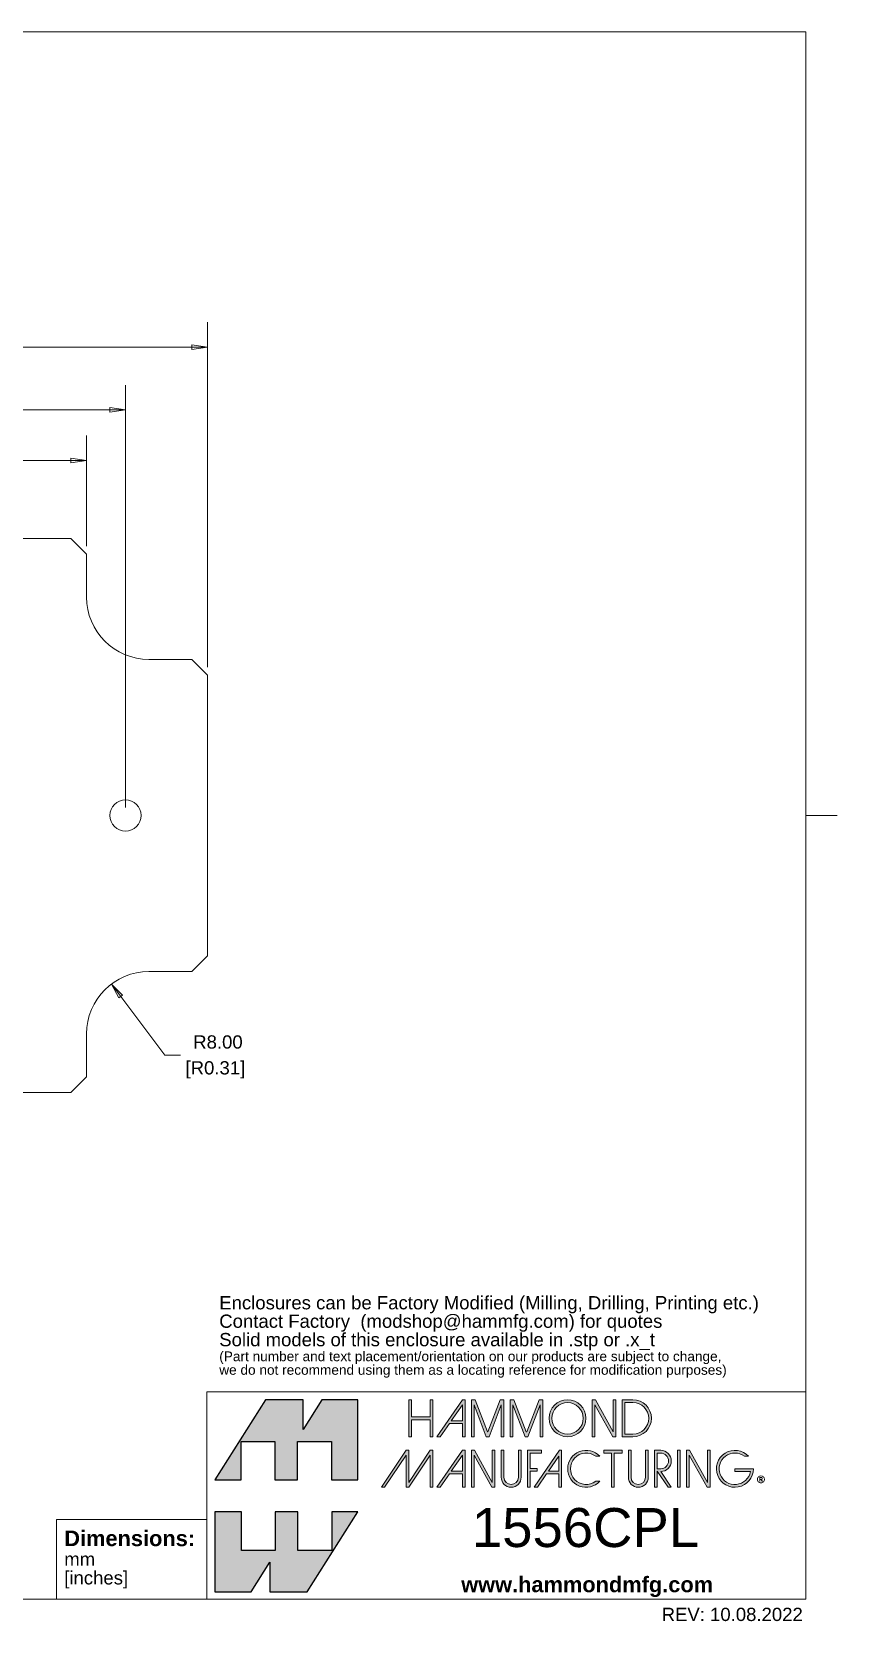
# Model space of a CAD drawing. Header units: millimetres. Extents: x 4 to 276, y 3 to 212.
# Drawn here: x 172.7 to 275.9, y 4.7 to 208.4 of the extents above; entities that cross this region are included whole.
import ezdxf

# ---------------------------------------------------------------- set-up
doc = ezdxf.new("R2010")
doc.units = ezdxf.units.MM
doc.layers.get('0').update_dxf_attribs({"lineweight": 25})
for name, color, linetype, lineweight in [('Dimension (ANSI)', 7, 'Continuous', 9), ('Hatch (ANSI)', 7, 'Continuous', 9), ('Sketch Geometry (ANSI)', 7, 'Continuous', 9), ('Symbol (ANSI)', 7, 'Continuous', 9), ('Visible (ANSI)', 7, 'Continuous', 9)]:
    doc.layers.add(name, color=color, linetype=linetype, lineweight=lineweight)
doc.styles.add('Note Text (ANSI)', font='arial.ttf')
doc.styles.add('Text Style20', font='arial.ttf')
doc.dimstyles.new('Default - mm_inch (ANSI)', dxfattribs={"dimtxt": 1.700000047683716, "dimasz": 2, "dimexe": 3.175, "dimexo": 1, "dimgap": 0.7999999999999999, "dimtad": 0, "dimtih": 1, "dimtoh": 1, "dimrnd": 1e-08, "dimzin": 4, "dimdsep": 46, "dimtxsty": 'Note Text (ANSI)', "dimblk": 'Filled-1', "dimcen": 0.09, "dimdle": 10, "dimclrd": 256, "dimclre": 256, "dimclrt": 256, "dimadec": 1, "dimazin": 0, "dimtfac": 1.176470518112183, "dimtofl": 0, "dimtmove": 0, "dimatfit": 3, "dimfxl": 1, "dimtolj": 1, "dimtzin": 0, "dimlwd": -1, "dimlwe": -1, "dimarcsym": 0})

# ---------------------------------------------------------------- blocks, each defined once
blk = doc.blocks.new('Title Blocks HAMMOND')
at = {"layer": 'Sketch Geometry (ANSI)'}
for p, q in [((269.9968251097644, 36.19577659861307), (193.2119661528762, 36.19577659861306)), ((193.2119661528762, 36.19577659861306), (193.2119661528762, 9.639521662429669)), ((269.9968251097644, 9.639521662429669), (269.9968251097644, 36.19577659861307)), ((173.9421594741929, 9.639521662429669), (173.9421594741929, 19.83687394408273)), ((173.9421594741929, 19.83687394408273), (193.2119661528762, 19.83687394408273)), ((193.2119661528762, 19.83687394408273), (193.2119661528762, 9.639521662429669)), ((193.2119661528762, 9.639521662429669), (173.9421594741929, 9.639521662429669)), ((193.2119661528762, 9.639521662429669), (269.9968251097644, 9.639521662429669))]:
    blk.add_line(p, q, dxfattribs=at)
at = {"layer": 'Symbol (ANSI)', "insert": (174.946827780583, 14.72297527788434), "char_height": 1.700000017881393, "width": 30.723288968675, "attachment_point": 4, "line_spacing_factor": 0.8451967239379883, "style": 'Note Text (ANSI)'}
blk.add_mtext('{\\fArial|b1|i0|c0|p34;\\H1.17647x;Dimensions:\\fArial|b0|i0|c0|p34;\\H0.85x;\\Pmm\\H1.23561x; \\H0.80932x;\\P[inches]\\H1.1281x; }', dxfattribs=at)
at = {"layer": 'Symbol (ANSI)', "insert": (225.8104560727535, 11.21864798532059), "char_height": 2.000000029802322, "width": 32.29268312454224, "attachment_point": 4, "style": 'Note Text (ANSI)'}
blk.add_mtext('\\fArial|b1|i0;{\\H2.0000;www.hammondmfg.com}', dxfattribs=at)
at = {"layer": 'Symbol (ANSI)'}
for tag, p, height, style in [('<TITLE>_001', (227.1791679827597, 16.31650273994641), 5, 'Text Style20'), ('REV:Date_<DD.MM.YYYY>_001', (251.5002338862683, 6.835411554523845), 1.700000017881393, 'Note Text (ANSI)')]:
    blk.add_attdef(tag, p, '', height=height, dxfattribs=dict(at, style=style))
blk = doc.blocks.new('Borders Hammond Border')
at = {"layer": 'Sketch Geometry (ANSI)'}
for p, q in [((271.8999999999999, 208.4), (7.5, 208.4)), ((271.9, 7.499999999999982), (271.8999999999999, 208.4)), ((271.8999999999999, 107.95), (275.8999999999999, 107.95)), ((7.500000000000036, 7.499999999999916), (271.9, 7.499999999999982))]:
    blk.add_line(p, q, dxfattribs=at)
blk = doc.blocks.new('Logo lines')
at = {"layer": 'Hatch (ANSI)', "true_color": 0xc40000}
for points in [[(-31.1524746516913, 2.042877557755891), (-31.1524746516913, 6.991620557744884), (-26.81385065170282, 6.991620557744884), (-26.81385065170282, 2.042877557755891), (-23.89883765171021, 2.042877557755891), (-23.89883765171021, 6.991620557744884), (-19.56021365172798, 6.991620557744884), (-19.56021365172798, 2.042877557755891), (-16.16974568581544, 2.042877557755891), (-16.16974568581544, 12.31387755775589), (-20.79768947142661, 12.31387755775589), (-23.1869664542522, 8.497828141649206), (-23.18696645425224, 12.31387755775589), (-28.01083865158937, 12.31387755775589), (-34.49885531533823, 2.042877557755887)], [(-34.49885531534235, -12.31387765775644), (-34.49885531534235, -2.042877657756432), (-31.1083873494298, -2.042877657756432), (-31.1083873494298, -6.991620657745425), (-26.76976334944758, -6.99162065774543), (-26.76976334944758, -2.042877657756432), (-23.85475034945497, -2.042877657756432), (-23.85475034945497, -6.991620657745425), (-19.51612634946649, -6.991620657745425), (-19.51612634946649, -2.042877657756432), (-16.16974568581956, -2.042877657756423), (-22.65776234956839, -12.31387765775643), (-27.48163454690552, -12.31387765775644), (-27.48163454690555, -8.497828241649747), (-29.87091152973115, -12.31387765775644)]]:
    blk.add_hatch(color=12, dxfattribs=at).paths.add_polyline_path(points)
at = {"layer": 'Hatch (ANSI)'}
for points in [[(-6.55420448935299, 12.31387755775589), (-6.904204489352992, 12.31387755775589), (-6.904204489352992, 10.12215816576406), (-9.301389834567253, 10.12215816576406), (-9.301389834567253, 12.31387755775589), (-9.651389834567254, 12.31387755775589), (-9.651389834567254, 7.580438773772227), (-9.301389834567253, 7.580438773772227), (-9.301389834567253, 9.772158165764061), (-6.904204489352992, 9.772158165764061), (-6.904204489352992, 7.580438773772227), (-6.55420448935299, 7.580438773772227)], [(2.189347557599959, 7.580438773772227), (2.53934755759996, 7.580438773772227), (2.53934755759996, 12.31387755775589), (2.054651389641826, 12.31387755775589), (0.4900103660192912, 8.2096562295918), (0.4094027019355906, 8.2096562295918), (-1.155238321686909, 12.31387755775589), (-1.639934489645043, 12.31387755775589), (-1.639934489645043, 7.580438773772227), (-1.289934489645042, 7.580438773772227), (-1.289934489645042, 11.68466010193632), (0.2747065339774579, 7.580438773772227), (0.6247065339774593, 7.580438773772227), (2.189347557599959, 11.68466010193632)], [(7.16862960484498, 7.580438773772227), (7.16862960484498, 11.68466010193633), (5.603988581222481, 7.580438773772227), (5.25398858122248, 7.580438773772227), (3.68934755759998, 11.68466010193633), (3.68934755759998, 7.580438773772227), (3.339347557599979, 7.580438773772227), (3.339347557599979, 12.31387755775589), (3.824043725558113, 12.31387755775589), (5.388684749180612, 8.2096562295918), (5.469292413264313, 8.2096562295918), (7.033933436886848, 12.31387755775589), (7.518629604844982, 12.31387755775589), (7.518629604844982, 7.580438773772227)], [(16.88135043606326, 12.31387755775589), (16.88135043606326, 7.580438773772227), (16.48032073590439, 7.580438773772227), (14.20206838882862, 11.68466010193633), (14.20206838882862, 7.580438773772227), (13.85206838882862, 7.580438773772227), (13.85206838882862, 12.31387755775589), (14.25309808898749, 12.31387755775589), (16.53135043606326, 8.2096562295918), (16.53135043606326, 12.31387755775589)], [(-6.55420448935299, 1.108940436291688), (-6.55420448935299, 5.842379220303577), (-6.904204489352992, 5.842379220303577), (-9.651389834567254, 1.738157892139478), (-9.651389834567254, 5.842379220303577), (-10.00138983456726, 5.842379220303577), (-13.16974568581543, 1.108940436291688), (-12.74857517978152, 1.108940436291688), (-10.00138983456726, 5.213161764455765), (-10.00138983456726, 1.108940436291688), (-9.651389834567254, 1.108940436291688), (-6.904204489352992, 5.213161764455787), (-6.904204489352992, 1.108940436291688)], [(1.389347557599976, 1.108940436291688), (1.389347557599976, 5.842379220303577), (1.039347557599974, 5.842379220303577), (1.039347557599974, 1.738157892139478), (-1.238904789505142, 5.842379220303577), (-1.639934489645043, 5.842379220303577), (-1.639934489645043, 1.108940436291688), (-1.289934489645042, 1.108940436291688), (-1.289934489645042, 5.213161764455787), (0.9883178574600393, 1.108940436291688)], [(5.541367195520621, 5.842379220303577), (5.541367195520621, 1.108940436291688), (5.891367195520623, 1.108940436291688), (5.891367195520623, 3.158940436291688), (6.815558563573063, 3.158940436291688), (6.815558563573063, 3.50894043629169), (5.891367195520623, 3.50894043629169), (5.891367195520623, 5.492379220303576), (7.370566815521613, 5.492379220303572), (7.370566815521613, 5.842379220303577)], [(16.32627637170401, 1.108940436291688), (16.67627637170401, 1.108940436291688), (16.67627637170401, 5.492379220303576), (17.68135043606325, 5.492379220303576), (17.68135043606325, 5.842379220303577), (15.32120230734478, 5.842379220303577), (15.32120230734478, 5.492379220303576), (16.32627637170401, 5.492379220303576)], [(24.78613438408878, 1.108940436291688), (25.13613438408878, 1.108940436291688), (25.13613438408878, 5.842379220303577), (24.78613438408878, 5.842379220303577)], [(28.61541643133041, 1.738157892145527), (28.61541643133041, 5.842379220303577), (28.96541643133041, 5.842379220303577), (28.96541643133041, 1.108940436291688), (28.56438673119388, 1.108940436291688), (26.28613438408877, 5.213161764455787), (26.28613438408877, 1.108940436291688), (25.93613438408877, 1.108940436291688), (25.93613438408877, 5.842379220303577), (26.33716408422867, 5.842379220303577)]]:
    blk.add_hatch(color=256, dxfattribs=at).paths.add_polyline_path(points)
h = blk.add_hatch(color=256, dxfattribs=at)
h.paths.add_polyline_path([(-2.789934489645063, 9.630438773772227), (-4.210748643528426, 9.630438773772227), (-2.789934489645063, 11.68466010193633)], flags=0)
h.paths.add_polyline_path([(-2.780293967337819, 12.31387755775589), (-2.439934489645061, 12.31387755775589), (-2.439934489645061, 7.580438773772227), (-2.789934489645063, 7.580438773772227), (-2.789934489645063, 9.280438773772225), (-4.452828183372191, 9.280438773772225), (-5.628643091184671, 7.580438773772227), (-6.054204489353019, 7.580438773772227)])
h = blk.add_hatch(color=256, dxfattribs=at)
edge = h.paths.add_edge_path(flags=0)
edge.add_arc((10.6853489968368, 9.947158165764058), 2.016719391992383, 0, 360)
edge = h.paths.add_edge_path()
edge.add_arc((10.6853489968368, 9.947158165764058), 2.366719391992383, 0, 360)
h = blk.add_hatch(color=256, dxfattribs=at)
edge = h.paths.add_edge_path(flags=0)
edge.add_arc((19.06816487128133, 9.947158165764062), 2.016719391991837, 270, 450)
edge.add_line((19.06816487128133, 11.96387755775589), (18.03135043606325, 11.96387755775589))
edge.add_line((18.03135043606325, 11.96387755775589), (18.03135043606325, 7.930438773772228))
edge.add_line((18.03135043606325, 7.930438773772228), (19.06816487128133, 7.930438773772224))
edge = h.paths.add_edge_path()
edge.add_line((17.68135043606325, 7.580438773772227), (19.06816487128133, 7.580438773772227))
edge.add_arc((19.06816487128133, 9.947158165764062), 2.366719391991924, 270, 450)
edge.add_line((19.06816487128133, 12.3138775577559), (17.68135043606325, 12.31387755775589))
edge.add_line((17.68135043606325, 12.31387755775589), (17.68135043606325, 7.580438773772227))
h = blk.add_hatch(color=256, dxfattribs=at)
edge = h.paths.add_edge_path(flags=0)
edge.add_line((19.06835043606325, 11.96387755775589), (18.03135043606325, 11.96387755775589))
edge.add_line((18.03135043606325, 11.96387755775589), (18.03135043606325, 7.930438773772233))
edge.add_line((18.03135043606325, 7.930438773772233), (19.06835043606325, 7.930438773772228))
edge.add_arc((19.06835043606325, 9.947158165764062), 2.01671939199183, 270, 450)
edge = h.paths.add_edge_path()
edge.add_line((17.68135043606325, 7.580438773772227), (19.06835043606325, 7.580438773772227))
edge.add_arc((19.06835043606325, 9.947158165764062), 2.366719391991833, 270, 450)
edge.add_line((19.06835043606325, 12.3138775577559), (17.68135043606325, 12.31387755775589))
edge.add_line((17.68135043606325, 12.31387755775589), (17.68135043606325, 7.580438773772227))
h = blk.add_hatch(color=256, dxfattribs=at)
h.paths.add_polyline_path([(-2.789934489645063, 5.213161764455787), (-4.210748643528461, 3.158940436291688), (-2.789934489645063, 3.158940436291688)], flags=0)
h.paths.add_polyline_path([(-6.054204489352983, 1.108940436291688), (-5.628643091184706, 1.108940436291688), (-4.452828183372191, 2.808940436291687), (-2.789934489645063, 2.808940436291687), (-2.789934489645063, 1.108940436291688), (-2.439934489645061, 1.108940436291688), (-2.439934489645061, 5.842379220303577), (-2.780293967318208, 5.842379220303577)])
h = blk.add_hatch(color=256, dxfattribs=at)
edge = h.paths.add_edge_path()
edge.add_line((4.741367195520603, 2.38495025525201), (4.741367195520603, 5.842379220303577))
edge.add_line((4.741367195520603, 5.842379220303577), (4.391367195520601, 5.842379220303577))
edge.add_line((4.391367195520601, 5.842379220303577), (4.391367195520601, 2.384950255252014))
edge.add_arc((3.465357376560299, 2.38495025525201), 0.9260098189603203, -180, 0, ccw=False)
edge.add_line((2.53934755759996, 2.384950255252014), (2.53934755759996, 5.842379220303577))
edge.add_line((2.53934755759996, 5.842379220303577), (2.189347557599959, 5.842379220303577))
edge.add_line((2.189347557599959, 5.842379220303577), (2.189347557599959, 2.384950255252014))
edge.add_arc((3.465357376560263, 2.38495025525201), 1.276009818960331, 180, 360)
h = blk.add_hatch(color=256, dxfattribs=at)
h.paths.add_polyline_path([(8.234823041332149, 3.158940436291688), (9.56053317968216, 3.158940436291688), (9.56053317968216, 5.075659828297634)], flags=0)
h.paths.add_polyline_path([(9.910533179682162, 1.108940436291688), (9.910533179682162, 5.842379220303577), (9.665277717527907, 5.842379220303577), (6.391367195520594, 1.108940436291688), (6.81692859368777, 1.108940436291688), (7.992743501490409, 2.808940436291687), (9.56053317968216, 2.808940436291687), (9.56053317968216, 1.108940436291688)])
h = blk.add_hatch(color=256, dxfattribs=at)
edge = h.paths.add_edge_path()
edge.add_line((14.82120230734477, 1.875659828297631), (14.30491584233391, 1.875659828297631))
edge.add_arc((13.07725257168808, 3.475659828297633), 2.016719392005941, 52.50135034271568, 307.4986496572845, ccw=False)
edge.add_line((14.30491584233391, 5.075659828297634), (14.82120230734477, 5.075659828297634))
edge.add_arc((13.07725257168808, 3.475659828297633), 2.366719392005941, 42.53506363073942, 317.4649363692596)
h = blk.add_hatch(color=256, dxfattribs=at)
edge = h.paths.add_edge_path()
edge.add_line((18.48135043606323, 5.842379220303577), (18.83135043606323, 5.842379220303577))
edge.add_line((18.83135043606323, 5.842379220303577), (18.83135043606323, 2.384950191625967))
edge.add_arc((19.75736019139752, 2.384950191625963), 0.9260097553342737, 180, 360)
edge.add_line((20.68336994673178, 2.384950191625963), (20.68336994673178, 5.842379220303577))
edge.add_line((20.68336994673178, 5.842379220303577), (21.03336994673178, 5.842379220303577))
edge.add_line((21.03336994673178, 5.842379220303577), (21.03336994673178, 2.384950191625963))
edge.add_arc((19.75736019139752, 2.384950191625963), 1.276009755334259, -180, 0, ccw=False)
edge.add_line((18.48135043606323, 2.384950191625963), (18.48135043606323, 5.842379220303577))
h = blk.add_hatch(color=256, dxfattribs=at)
edge = h.paths.add_edge_path(flags=0)
edge.add_line((22.62777468808583, 5.49237922030358), (22.18336994673177, 5.49237922030358))
edge.add_line((22.18336994673177, 5.49237922030358), (22.18336994673177, 3.475659828297633))
edge.add_line((22.18336994673177, 3.475659828297633), (22.62777468808583, 3.475659828297633))
edge.add_arc((22.62777468808583, 4.484019524300606), 1.008359696002969, 270, 450)
edge = h.paths.add_edge_path()
edge.add_line((23.9861343840888, 1.108940436291688), (22.62777468808583, 3.125659828297631))
edge.add_arc((22.62777468808583, 4.484019524300606), 1.358359696002975, 270, 450)
edge.add_line((22.62777468808583, 5.842379220303577), (21.83336994673176, 5.842379220303577))
edge.add_line((21.83336994673176, 5.842379220303577), (21.83336994673176, 1.108940436291688))
edge.add_line((21.83336994673176, 1.108940436291688), (22.18336994673177, 1.108940436291688))
edge.add_line((22.18336994673177, 1.108940436291688), (22.18336994673177, 3.158940436291688))
edge.add_line((22.18336994673177, 3.158940436291688), (23.5641457690123, 1.108940436291688))
edge.add_line((23.5641457690123, 1.108940436291688), (23.9861343840888, 1.108940436291688))
h = blk.add_hatch(color=256, dxfattribs=at)
edge = h.paths.add_edge_path()
edge.add_line((34.49885521534227, 3.475659828297633), (32.13213582333637, 3.475659828297633))
edge.add_line((32.13213582333637, 3.475659828297633), (32.13213582333637, 3.125659828297631))
edge.add_line((32.13213582333637, 3.125659828297631), (34.11825190909084, 3.125659828297631))
edge.add_arc((32.13213582333637, 3.475659828297633), 2.016719392005941, 52.50135034271568, 350.0057595063942, ccw=False)
edge.add_line((33.35979909398219, 5.075659828297634), (33.87608555899305, 5.075659828297634))
edge.add_arc((32.13213582333637, 3.475659828297633), 2.366719392005941, 42.53506363073944, 360)
at = {"color": 12, "linetype": 'Continuous', "true_color": 0xc40000}
for p, q in [((-28.01083865158937, 12.31387755775589), (-34.49885531533823, 2.042877557755887)), ((-23.18696645425224, 12.31387755775589), (-28.01083865158937, 12.31387755775589)), ((-20.79768947142661, 12.31387755775589), (-23.1869664542522, 8.497828141649206)), ((-23.1869664542522, 8.497828141649206), (-23.18696645425224, 12.31387755775589)), ((-16.16974568581544, 12.31387755775589), (-20.79768947142661, 12.31387755775589)), ((-16.16974568581544, 2.042877557755891), (-16.16974568581544, 12.31387755775589)), ((-31.1524746516913, 2.042877557755891), (-31.1524746516913, 6.991620557744884)), ((-31.1524746516913, 6.991620557744884), (-26.81385065170282, 6.991620557744884)), ((-26.81385065170282, 6.991620557744884), (-26.81385065170282, 2.042877557755891)), ((-23.89883765171021, 2.042877557755891), (-23.89883765171021, 6.991620557744884)), ((-23.89883765171021, 6.991620557744884), (-19.56021365172798, 6.991620557744884)), ((-19.56021365172798, 6.991620557744884), (-19.56021365172798, 2.042877557755891)), ((-34.49885531533823, 2.042877557755887), (-31.1524746516913, 2.042877557755891)), ((-26.81385065170282, 2.042877557755891), (-23.89883765171021, 2.042877557755891)), ((-19.56021365172798, 2.042877557755891), (-16.16974568581544, 2.042877557755891)), ((-34.49885531534235, -2.042877657756432), (-34.49885531534235, -12.31387765775644)), ((-31.1083873494298, -2.042877657756432), (-34.49885531534235, -2.042877657756432)), ((-31.1083873494298, -6.991620657745425), (-31.1083873494298, -2.042877657756432)), ((-26.76976334944758, -2.042877657756432), (-26.76976334944758, -6.99162065774543)), ((-23.85475034945497, -2.042877657756432), (-26.76976334944758, -2.042877657756432)), ((-23.85475034945497, -6.991620657745425), (-23.85475034945497, -2.042877657756432)), ((-22.65776234956839, -12.31387765775643), (-16.16974568581956, -2.042877657756423)), ((-19.51612634946649, -2.042877657756432), (-19.51612634946649, -6.991620657745425)), ((-16.16974568581956, -2.042877657756423), (-19.51612634946649, -2.042877657756432)), ((-26.76976334944758, -6.99162065774543), (-31.1083873494298, -6.991620657745425)), ((-19.51612634946649, -6.991620657745425), (-23.85475034945497, -6.991620657745425)), ((-29.87091152973115, -12.31387765775644), (-27.48163454690555, -8.497828241649747)), ((-27.48163454690555, -8.497828241649747), (-27.48163454690552, -12.31387765775644)), ((-34.49885531534235, -12.31387765775644), (-29.87091152973115, -12.31387765775644)), ((-27.48163454690552, -12.31387765775644), (-22.65776234956839, -12.31387765775643))]:
    blk.add_line(p, q, dxfattribs=at)
at = {"linetype": 'Continuous', "lineweight": 9}
for p, q in [((-9.301389834567253, 12.31387755775589), (-9.651389834567254, 12.31387755775589)), ((-9.651389834567254, 12.31387755775589), (-9.651389834567254, 7.580438773772227)), ((-9.301389834567253, 10.12215816576406), (-9.301389834567253, 12.31387755775589)), ((-6.55420448935299, 12.31387755775589), (-6.904204489352992, 12.31387755775589)), ((-6.904204489352992, 12.31387755775589), (-6.904204489352992, 10.12215816576406)), ((-6.55420448935299, 7.580438773772227), (-6.55420448935299, 12.31387755775589)), ((-6.054204489353019, 7.580438773772227), (-2.780293967337819, 12.31387755775589)), ((-2.780293967337819, 12.31387755775589), (-2.439934489645061, 12.31387755775589)), ((-2.439934489645061, 12.31387755775589), (-2.439934489645061, 7.580438773772227)), ((-1.155238321686909, 12.31387755775589), (-1.639934489645043, 12.31387755775589)), ((-1.639934489645043, 12.31387755775589), (-1.639934489645043, 7.580438773772227)), ((0.4094027019355906, 8.2096562295918), (-1.155238321686909, 12.31387755775589)), ((2.054651389641826, 12.31387755775589), (0.4900103660192912, 8.2096562295918)), ((2.53934755759996, 12.31387755775589), (2.054651389641826, 12.31387755775589)), ((2.53934755759996, 7.580438773772227), (2.53934755759996, 12.31387755775589)), ((3.339347557599979, 12.31387755775589), (3.339347557599979, 7.580438773772227)), ((3.824043725558113, 12.31387755775589), (3.339347557599979, 12.31387755775589)), ((5.388684749180612, 8.2096562295918), (3.824043725558113, 12.31387755775589)), ((7.033933436886848, 12.31387755775589), (5.469292413264313, 8.2096562295918)), ((7.518629604844982, 12.31387755775589), (7.033933436886848, 12.31387755775589)), ((7.518629604844982, 7.580438773772227), (7.518629604844982, 12.31387755775589)), ((13.85206838882862, 12.31387755775589), (13.85206838882862, 7.580438773772227)), ((14.25309808898749, 12.31387755775589), (13.85206838882862, 12.31387755775589)), ((16.53135043606326, 8.2096562295918), (14.25309808898749, 12.31387755775589)), ((16.53135043606326, 12.31387755775589), (16.53135043606326, 8.2096562295918)), ((16.88135043606326, 12.31387755775589), (16.53135043606326, 12.31387755775589)), ((16.88135043606326, 7.580438773772227), (16.88135043606326, 12.31387755775589)), ((17.68135043606325, 7.580438773772227), (17.68135043606325, 12.31387755775589)), ((17.68135043606325, 12.31387755775589), (19.06835043606325, 12.3138775577559)), ((-2.789934489645063, 11.68466010193633), (-4.210748643528426, 9.630438773772227)), ((-2.789934489645063, 9.630438773772227), (-2.789934489645063, 11.68466010193633)), ((-1.289934489645042, 7.580438773772227), (-1.289934489645042, 11.68466010193632)), ((-1.289934489645042, 11.68466010193632), (0.2747065339774579, 7.580438773772227)), ((0.6247065339774593, 7.580438773772227), (2.189347557599959, 11.68466010193632)), ((2.189347557599959, 11.68466010193632), (2.189347557599959, 7.580438773772227)), ((3.68934755759998, 7.580438773772227), (3.68934755759998, 11.68466010193633)), ((3.68934755759998, 11.68466010193633), (5.25398858122248, 7.580438773772227)), ((5.603988581222481, 7.580438773772227), (7.16862960484498, 11.68466010193633)), ((7.16862960484498, 11.68466010193633), (7.16862960484498, 7.580438773772227)), ((14.20206838882862, 7.580438773772227), (14.20206838882862, 11.68466010193633)), ((14.20206838882862, 11.68466010193633), (16.48032073590439, 7.580438773772227)), ((18.03135043606325, 11.96387755775589), (18.03135043606325, 7.930438773772233)), ((19.06835043606325, 11.96387755775589), (18.03135043606325, 11.96387755775589)), ((-6.904204489352992, 10.12215816576406), (-9.301389834567253, 10.12215816576406)), ((-9.301389834567253, 7.580438773772227), (-9.301389834567253, 9.772158165764061)), ((-9.301389834567253, 9.772158165764061), (-6.904204489352992, 9.772158165764061)), ((-6.904204489352992, 9.772158165764061), (-6.904204489352992, 7.580438773772227)), ((-4.452828183372191, 9.280438773772225), (-5.628643091184671, 7.580438773772227)), ((-2.789934489645063, 9.280438773772225), (-4.452828183372191, 9.280438773772225)), ((-4.210748643528426, 9.630438773772227), (-2.789934489645063, 9.630438773772227)), ((-2.789934489645063, 7.580438773772227), (-2.789934489645063, 9.280438773772225)), ((0.4900103660192912, 8.2096562295918), (0.4094027019355906, 8.2096562295918)), ((5.469292413264313, 8.2096562295918), (5.388684749180612, 8.2096562295918)), ((-9.651389834567254, 7.580438773772227), (-9.301389834567253, 7.580438773772227)), ((-6.904204489352992, 7.580438773772227), (-6.55420448935299, 7.580438773772227)), ((-5.628643091184671, 7.580438773772227), (-6.054204489353019, 7.580438773772227)), ((-2.439934489645061, 7.580438773772227), (-2.789934489645063, 7.580438773772227)), ((-1.639934489645043, 7.580438773772227), (-1.289934489645042, 7.580438773772227)), ((0.2747065339774579, 7.580438773772227), (0.6247065339774593, 7.580438773772227)), ((2.189347557599959, 7.580438773772227), (2.53934755759996, 7.580438773772227)), ((3.339347557599979, 7.580438773772227), (3.68934755759998, 7.580438773772227)), ((5.25398858122248, 7.580438773772227), (5.603988581222481, 7.580438773772227)), ((7.16862960484498, 7.580438773772227), (7.518629604844982, 7.580438773772227)), ((13.85206838882862, 7.580438773772227), (14.20206838882862, 7.580438773772227)), ((16.48032073590439, 7.580438773772227), (16.88135043606326, 7.580438773772227)), ((17.68135043606325, 7.580438773772227), (19.06835043606325, 7.580438773772227)), ((18.03135043606325, 7.930438773772233), (19.06835043606325, 7.930438773772228)), ((-10.00138983456726, 5.842379220303577), (-13.16974568581543, 1.108940436291688)), ((-12.74857517978152, 1.108940436291688), (-10.00138983456726, 5.213161764455765)), ((-9.651389834567254, 5.842379220303577), (-10.00138983456726, 5.842379220303577)), ((-10.00138983456726, 5.213161764455765), (-10.00138983456726, 1.108940436291688)), ((-6.904204489352992, 5.842379220303577), (-9.651389834567254, 1.738157892139478)), ((-9.651389834567254, 1.738157892139478), (-9.651389834567254, 5.842379220303577)), ((-9.651389834567254, 1.108940436291688), (-6.904204489352992, 5.213161764455787)), ((-6.55420448935299, 5.842379220303577), (-6.904204489352992, 5.842379220303577)), ((-6.904204489352992, 5.213161764455787), (-6.904204489352992, 1.108940436291688)), ((-6.55420448935299, 1.108940436291688), (-6.55420448935299, 5.842379220303577)), ((-6.054204489352983, 1.108940436291688), (-2.780293967318208, 5.842379220303577)), ((-2.789934489645063, 5.213161764455787), (-4.210748643528461, 3.158940436291688)), ((-2.789934489645063, 3.158940436291688), (-2.789934489645063, 5.213161764455787)), ((-2.780293967318208, 5.842379220303577), (-2.439934489645061, 5.842379220303577)), ((-2.439934489645061, 5.842379220303577), (-2.439934489645061, 1.108940436291688)), ((-1.238904789505142, 5.842379220303577), (-1.639934489645043, 5.842379220303577)), ((-1.639934489645043, 5.842379220303577), (-1.639934489645043, 1.108940436291688)), ((-1.289934489645042, 1.108940436291688), (-1.289934489645042, 5.213161764455787)), ((-1.289934489645042, 5.213161764455787), (0.9883178574600393, 1.108940436291688)), ((1.039347557599974, 1.738157892139478), (-1.238904789505142, 5.842379220303577)), ((1.389347557599976, 5.842379220303577), (1.039347557599974, 5.842379220303577)), ((1.039347557599974, 5.842379220303577), (1.039347557599974, 1.738157892139478)), ((1.389347557599976, 1.108940436291688), (1.389347557599976, 5.842379220303577)), ((2.189347557599959, 2.384950255252014), (2.189347557599959, 5.842379220303577)), ((2.189347557599959, 5.842379220303577), (2.53934755759996, 5.842379220303577)), ((2.53934755759996, 5.842379220303577), (2.53934755759996, 2.384950255252014)), ((4.391367195520601, 2.384950255252014), (4.391367195520601, 5.842379220303577)), ((4.391367195520601, 5.842379220303577), (4.741367195520603, 5.842379220303577)), ((4.741367195520603, 5.842379220303577), (4.741367195520603, 2.38495025525201)), ((7.370566815521613, 5.842379220303577), (5.541367195520621, 5.842379220303577)), ((5.541367195520621, 5.842379220303577), (5.541367195520621, 1.108940436291688)), ((5.891367195520623, 3.50894043629169), (5.891367195520623, 5.492379220303576)), ((5.891367195520623, 5.492379220303576), (7.370566815521613, 5.492379220303572)), ((6.391367195520594, 1.108940436291688), (9.665277717527907, 5.842379220303577)), ((7.370566815521613, 5.492379220303572), (7.370566815521613, 5.842379220303577)), ((9.56053317968216, 5.075659828297634), (8.234823041332149, 3.158940436291688)), ((9.56053317968216, 3.158940436291688), (9.56053317968216, 5.075659828297634)), ((9.665277717527907, 5.842379220303577), (9.910533179682162, 5.842379220303577)), ((9.910533179682162, 5.842379220303577), (9.910533179682162, 1.108940436291688)), ((14.30491584233391, 5.075659828297634), (14.82120230734477, 5.075659828297634)), ((15.32120230734478, 5.492379220303576), (15.32120230734478, 5.842379220303577)), ((15.32120230734478, 5.842379220303577), (17.68135043606325, 5.842379220303577)), ((16.32627637170401, 5.492379220303576), (15.32120230734478, 5.492379220303576)), ((16.32627637170401, 1.108940436291688), (16.32627637170401, 5.492379220303576)), ((17.68135043606325, 5.492379220303576), (16.67627637170401, 5.492379220303576)), ((16.67627637170401, 5.492379220303576), (16.67627637170401, 1.108940436291688)), ((17.68135043606325, 5.842379220303577), (17.68135043606325, 5.492379220303576)), ((18.48135043606323, 2.384950191625963), (18.48135043606323, 5.842379220303577)), ((18.48135043606323, 5.842379220303577), (18.83135043606323, 5.842379220303577)), ((18.83135043606323, 5.842379220303577), (18.83135043606323, 2.384950191625967)), ((20.68336994673178, 2.384950191625963), (20.68336994673178, 5.842379220303577)), ((20.68336994673178, 5.842379220303577), (21.03336994673178, 5.842379220303577)), ((21.03336994673178, 5.842379220303577), (21.03336994673178, 2.384950191625963)), ((21.83336994673176, 1.108940436291688), (21.83336994673176, 5.842379220303577)), ((21.83336994673176, 5.842379220303577), (22.62777468808583, 5.842379220303577)), ((21.83336994673176, 5.842379220303577), (21.83336994673176, 1.108940436291688)), ((22.18336994673177, 5.49237922030358), (22.18336994673177, 3.475659828297633)), ((24.78613438408878, 5.842379220303577), (24.78613438408878, 1.108940436291688)), ((25.13613438408878, 5.842379220303577), (24.78613438408878, 5.842379220303577)), ((25.13613438408878, 1.108940436291688), (25.13613438408878, 5.842379220303577)), ((26.33716408422867, 5.842379220303577), (25.93613438408877, 5.842379220303577)), ((25.93613438408877, 5.842379220303577), (25.93613438408877, 1.108940436291688)), ((26.28613438408877, 1.108940436291688), (26.28613438408877, 5.213161764455787)), ((26.28613438408877, 5.213161764455787), (28.56438673119388, 1.108940436291688)), ((28.61541643133041, 1.738157892145527), (26.33716408422867, 5.842379220303577)), ((28.96541643133041, 5.842379220303577), (28.61541643133041, 5.842379220303577)), ((28.61541643133041, 5.842379220303577), (28.61541643133041, 1.738157892145527)), ((28.96541643133041, 1.108940436291688), (28.96541643133041, 5.842379220303577)), ((33.35979909398219, 5.075659828297634), (33.87608555899305, 5.075659828297634)), ((-4.452828183372191, 2.808940436291687), (-5.628643091184706, 1.108940436291688)), ((-2.789934489645063, 2.808940436291687), (-4.452828183372191, 2.808940436291687)), ((-4.210748643528461, 3.158940436291688), (-2.789934489645063, 3.158940436291688)), ((-2.789934489645063, 1.108940436291688), (-2.789934489645063, 2.808940436291687)), ((6.815558563573063, 3.50894043629169), (5.891367195520623, 3.50894043629169)), ((5.891367195520623, 1.108940436291688), (5.891367195520623, 3.158940436291688)), ((5.891367195520623, 3.158940436291688), (6.815558563573063, 3.158940436291688)), ((6.815558563573063, 3.158940436291688), (6.815558563573063, 3.50894043629169)), ((7.992743501490409, 2.808940436291687), (6.81692859368777, 1.108940436291688)), ((9.56053317968216, 2.808940436291687), (7.992743501490409, 2.808940436291687)), ((8.234823041332149, 3.158940436291688), (9.56053317968216, 3.158940436291688)), ((9.56053317968216, 1.108940436291688), (9.56053317968216, 2.808940436291687)), ((22.18336994673177, 1.108940436291688), (22.18336994673177, 3.158940436291688)), ((22.18336994673177, 3.158940436291688), (23.5641457690123, 1.108940436291688)), ((23.9861343840888, 1.108940436291688), (22.62777468808583, 3.125659828297631)), ((34.49885521534227, 3.475659828297633), (32.13213582333637, 3.475659828297633)), ((32.13213582333637, 3.475659828297633), (32.13213582333637, 3.125659828297631)), ((32.13213582333637, 3.125659828297631), (34.11825190909084, 3.125659828297631)), ((-13.16974568581543, 1.108940436291688), (-12.74857517978152, 1.108940436291688)), ((-10.00138983456726, 1.108940436291688), (-9.651389834567254, 1.108940436291688)), ((-6.904204489352992, 1.108940436291688), (-6.55420448935299, 1.108940436291688)), ((-5.628643091184706, 1.108940436291688), (-6.054204489352983, 1.108940436291688)), ((-2.439934489645061, 1.108940436291688), (-2.789934489645063, 1.108940436291688)), ((-1.639934489645043, 1.108940436291688), (-1.289934489645042, 1.108940436291688)), ((0.9883178574600393, 1.108940436291688), (1.389347557599976, 1.108940436291688)), ((5.541367195520621, 1.108940436291688), (5.891367195520623, 1.108940436291688)), ((6.81692859368777, 1.108940436291688), (6.391367195520594, 1.108940436291688)), ((9.910533179682162, 1.108940436291688), (9.56053317968216, 1.108940436291688)), ((14.82120230734477, 1.875659828297631), (14.30491584233391, 1.875659828297631)), ((16.67627637170401, 1.108940436291688), (16.32627637170401, 1.108940436291688)), ((21.83336994673176, 1.108940436291688), (22.18336994673177, 1.108940436291688)), ((23.5641457690123, 1.108940436291688), (23.9861343840888, 1.108940436291688)), ((24.78613438408878, 1.108940436291688), (25.13613438408878, 1.108940436291688)), ((25.93613438408877, 1.108940436291688), (26.28613438408877, 1.108940436291688)), ((28.56438673119388, 1.108940436291688), (28.96541643133041, 1.108940436291688))]:
    blk.add_line(p, q, dxfattribs=at)
for radius in [2.366719391992383, 2.016719391992383]:
    blk.add_circle((10.6853489968368, 9.947158165764058), radius, dxfattribs=at)
for centre, radius, start, end in [((19.06835043606325, 9.947158165764062), 2.366719391991834, 270, 90), ((19.06835043606325, 9.947158165764062), 2.01671939199183, 270, 90), ((13.07725257168808, 3.475659828297633), 2.366719392005941, 42.53506363073977, 317.4649363692602), ((13.07725257168808, 3.475659828297633), 2.016719392005941, 52.5013503427155, 307.4986496572844), ((22.62777468808583, 4.484019524300606), 1.358359696002975, 270, 90), ((22.62777468808583, 4.484019524300606), 1.008359696002969, 270, 90), ((32.13213582333637, 3.475659828297633), 2.366719392005941, 42.53506363073977, 0), ((32.13213582333637, 3.475659828297633), 2.016719392005941, 52.5013503427155, 350.0057595063942), ((3.465357376560263, 2.38495025525201), 1.276009818960331, 180, 0), ((3.465357376560299, 2.38495025525201), 0.9260098189603204, 180, 0), ((19.75736019139752, 2.384950191625963), 1.276009755334259, 180, 0), ((19.75736019139752, 2.384950191625963), 0.9260097553342738, 180, 0)]:
    blk.add_arc(centre, radius, start, end, dxfattribs=at)
at = {"layer": 'Sketch Geometry (ANSI)', "linetype": 'Continuous', "lineweight": 9}
for p, q in [((17.68135043606325, 12.31387755775589), (17.68135043606325, 7.580438773772227)), ((19.06816487128133, 12.3138775577559), (17.68135043606325, 12.31387755775589)), ((19.06816487128133, 11.96387755775589), (18.03135043606325, 11.96387755775589)), ((18.03135043606325, 11.96387755775589), (18.03135043606325, 7.930438773772228)), ((19.06816487128133, 7.580438773772227), (17.68135043606325, 7.580438773772227)), ((19.06816487128133, 7.930438773772224), (18.03135043606325, 7.930438773772228)), ((22.62777468808583, 5.49237922030358), (22.18336994673177, 5.49237922030358)), ((22.18336994673177, 3.475659828297633), (22.62777468808583, 3.475659828297633))]:
    blk.add_line(p, q, dxfattribs=at)
for radius in [2.366719391991924, 2.016719391991837]:
    blk.add_arc((19.06816487128133, 9.947158165764062), radius, 270, 90, dxfattribs=at)
at = {"layer": 'Symbol (ANSI)', "insert": (35.67408066657041, 1.460890432425628), "char_height": 2.000000029802322, "attachment_point": 5, "line_spacing_factor": 3, "style": 'Note Text (ANSI)'}
blk.add_mtext('\\fCalibri|b1|i0;{\\H2.0000;®}\\fCalibri|b1|i0;{\\H21.6500;\\P}', dxfattribs=at)
blk = doc.blocks.new('Filled-1')
at = {"color": 0}
for p, q in [((0, 0), (-1, 0.15)), ((-1, 0.15), (-1, -0.15)), ((-1, 0), (0, 0)), ((-1, -0.15), (0, 0))]:
    blk.add_line(p, q, dxfattribs=at)
at = {"color": 0, "flags": 128}
blk.add_lwpolyline([(-1, -0.15), (0, 0), (-1, 0.15), (-1, -0.15)], dxfattribs=at)
at = {"color": 0}
blk.add_solid([(-1, -0.15), (0, 0), (-1, 0.15), (-1, -0.15)], dxfattribs=at)
blk = doc.blocks.new('*D12')
at = {"layer": 'Defpoints', "color": 0, "transparency": 16777216}
for p in [(195.2, 167.9907219217304), (84.2, 125.95), (195.2, 125.95)]:
    blk.add_point(p, dxfattribs=at)
at = {"layer": 'Dimension (ANSI)', "transparency": 16777216}
for p, q in [((84.2, 126.95), (84.2, 171.1657219217304)), ((195.2, 126.95), (195.2, 171.1657219217304)), ((86.2, 167.9907219217304), (139.8004331906042, 167.9907219217304)), ((193.2, 167.9907219217304), (149.2104607402595, 167.9907219217304))]:
    blk.add_line(p, q, dxfattribs=at)
at = {"layer": 'Dimension (ANSI)', "transparency": 16777216, "xscale": 2, "yscale": 2, "zscale": 2, "rotation": 180}
blk.add_blockref('Filled-1', (84.2, 167.9907219217304), dxfattribs=at)
at = {"layer": 'Dimension (ANSI)', "transparency": 16777216, "xscale": 2, "yscale": 2, "zscale": 2}
blk.add_blockref('Filled-1', (195.2, 167.9907219217304), dxfattribs=at)
at = {"layer": 'Dimension (ANSI)', "transparency": 16777216, "char_height": 1.700000047683716, "attachment_point": 5, "style": 'Note Text (ANSI)'}
for s, insert in [('\\A1; 111.00', (144.5054469654319, 169.6586960302556)), ('\\A1;[4.37]', (144.5054469654319, 166.10126076614))]:
    blk.add_mtext(s, dxfattribs=dict(at, insert=insert))
blk = doc.blocks.new('*D13')
at = {"layer": 'Defpoints', "color": 0, "transparency": 16777216}
for p in [(99.7, 153.4650802139145), (99.7, 141.45), (179.7, 141.45)]:
    blk.add_point(p, dxfattribs=at)
at = {"layer": 'Dimension (ANSI)', "transparency": 16777216}
for p, q in [((99.7, 142.45), (99.7, 156.6400802139145)), ((179.7, 142.45), (179.7, 156.6400802139145)), ((101.7, 153.4650802139145), (140.4608356686337, 153.4650802139145)), ((177.7, 153.4650802139145), (148.55005826223, 153.4650802139145))]:
    blk.add_line(p, q, dxfattribs=at)
at = {"layer": 'Dimension (ANSI)', "transparency": 16777216, "xscale": 2, "yscale": 2, "zscale": 2, "rotation": 180}
blk.add_blockref('Filled-1', (99.7, 153.4650802139145), dxfattribs=at)
at = {"layer": 'Dimension (ANSI)', "transparency": 16777216, "xscale": 2, "yscale": 2, "zscale": 2}
blk.add_blockref('Filled-1', (179.7, 153.4650802139145), dxfattribs=at)
at = {"layer": 'Dimension (ANSI)', "transparency": 16777216, "char_height": 1.700000047683716, "attachment_point": 5, "style": 'Note Text (ANSI)'}
for s, insert in [('\\A1; 80.00', (144.5054469654319, 155.1330543224396)), ('\\A1;[3.15]', (144.5054469654319, 151.5756190583241))]:
    blk.add_mtext(s, dxfattribs=dict(at, insert=insert))
blk = doc.blocks.new('*D15')
at = {"layer": 'Defpoints', "color": 0, "transparency": 16777216}
for p in [(182.8843329491717, 86.33821969374611), (187.7, 79.94999999999996)]:
    blk.add_point(p, dxfattribs=at)
at = {"layer": 'Dimension (ANSI)', "transparency": 16777216}
for p, q in [((189.745475748417, 77.23657560391963), (184.0882497118787, 84.74116477030958)), ((191.745475748417, 77.23657560391965), (189.745475748417, 77.23657560391963))]:
    blk.add_line(p, q, dxfattribs=at)
at = {"layer": 'Dimension (ANSI)', "transparency": 16777216, "xscale": 2, "yscale": 2, "zscale": 2, "rotation": 127.0102855125335}
blk.add_blockref('Filled-1', (182.8843329491717, 86.33821969374611), dxfattribs=at)
at = {"layer": 'Dimension (ANSI)', "transparency": 16777216, "char_height": 1.700000047683716, "attachment_point": 5, "style": 'Note Text (ANSI)'}
for s, insert in [('\\A1; R8.00', (196.2162466776574, 78.90454971244479)), ('\\A1;[R0.31]', (196.2162466776574, 75.34711444832926))]:
    blk.add_mtext(s, dxfattribs=dict(at, insert=insert))
blk = doc.blocks.new('*D20')
at = {"layer": 'Defpoints', "color": 0, "transparency": 16777216}
for p in [(184.7, 159.95), (94.7, 107.95), (184.7, 107.95)]:
    blk.add_point(p, dxfattribs=at)
at = {"layer": 'Dimension (ANSI)', "transparency": 16777216}
for p, q in [((94.7, 108.95), (94.7, 163.125)), ((184.7, 108.95), (184.7, 163.125)), ((96.7, 159.95), (129.5666045697834, 159.95)), ((182.7, 159.95), (137.6558271633797, 159.95))]:
    blk.add_line(p, q, dxfattribs=at)
at = {"layer": 'Dimension (ANSI)', "transparency": 16777216, "xscale": 2, "yscale": 2, "zscale": 2, "rotation": 180}
blk.add_blockref('Filled-1', (94.7, 159.95), dxfattribs=at)
at = {"layer": 'Dimension (ANSI)', "transparency": 16777216, "xscale": 2, "yscale": 2, "zscale": 2}
blk.add_blockref('Filled-1', (184.7, 159.95), dxfattribs=at)
at = {"layer": 'Dimension (ANSI)', "transparency": 16777216, "char_height": 1.700000047683716, "attachment_point": 5, "style": 'Note Text (ANSI)'}
for s, insert in [('\\A1; 90.00', (133.6112158665815, 161.6179741085252)), ('\\A1;[3.54]', (133.6112158665815, 158.0605388444096))]:
    blk.add_mtext(s, dxfattribs=dict(at, insert=insert))

msp = doc.modelspace()

# ---------------------------------------------------------------- linework, layer by layer
at = {"layer": 'Visible (ANSI)'}
for p, q in [((177.7, 143.45), (101.7, 143.45)), ((177.7, 143.45), (179.7, 141.45)), ((179.7000000000001, 135.95), (179.7, 141.45)), ((193.2, 127.95), (187.7, 127.95)), ((193.2, 127.95), (195.2, 125.95)), ((195.2, 89.95000000000002), (195.2, 125.95)), ((195.2, 89.95000000000002), (193.2, 87.95)), ((187.7, 87.95), (193.2, 87.95)), ((179.7, 74.45), (179.7, 79.95)), ((179.7, 74.45), (177.7, 72.44999999999999)), ((101.7, 72.44999999999999), (177.7, 72.44999999999999))]:
    msp.add_line(p, q, dxfattribs=at)
msp.add_circle((184.7, 107.95), 2, dxfattribs=at)
for centre, start, end in [((187.7000000000001, 135.95), 180, 269.9999999999995), ((187.7, 79.95), 90, 180)]:
    msp.add_arc(centre, 8, start, end, dxfattribs=at)

# ---------------------------------------------------------------- block references
for name, p in [('Borders Hammond Border', (0, 0)), ('Logo lines', (230.6565615787037, 20.73246028745106))]:
    msp.add_blockref(name, p)
msp.add_blockref('Title Blocks HAMMOND', (1.903174890235633, -2.139521662429753)).add_auto_attribs({'<TITLE>_001': '1556CPL', 'REV:Date_<DD.MM.YYYY>_001': 'REV: 10.08.2022'})

# ---------------------------------------------------------------- texts
at = {"layer": 'Symbol (ANSI)', "color": 5, "true_color": 0x0000ff, "insert": (196.7136078716118, 40.20111777196096), "char_height": 1.700000017881393, "width": 74.30385541791928, "attachment_point": 4, "line_spacing_factor": 0.8344738483428955, "style": 'Note Text (ANSI)'}
msp.add_mtext('{\\H1x;Enclosures can be Factory Modified (Milling, Drilling, Printing etc.)\\PContact Factory  (modshop@hammfg.com) for quotes\\H1.2001x; \\H0.83326x;\\PSolid models of this enclosure available in .stp or .x_t\\H1.17362x; \\H0.95231x;\\P\\H0.65789x;(Part number and text placement/orientation on our products are subject to change,\\H1.23371x; \\H0.81056x;\\Pwe do not recommend using them as a locating reference for modification purposes)\\fCalibri|b0|i0|c0|p34;\\H1.06945x; \\H0.93506x;\\P\\H1.0709x; }', dxfattribs=at)

# ---------------------------------------------------------------- dimensions: what is measured, and where the dimension line sits
at = {"layer": 'Dimension (ANSI)'}
for base, p1, p2, text, picture, middle in [((195.2, 167.9907219217304), (84.2, 125.95), (195.2, 125.95), ' <>\\X[4.37]', '*D12', (144.5054469654319, 167.9907219217304)), ((184.7, 159.95), (94.7, 107.95), (184.7, 107.95), ' <>\\X[3.54]', '*D20', (133.6112158665815, 159.95)), ((99.7, 153.4650802139145), (179.7, 141.45), (99.7, 141.45), ' <>\\X[3.15]', '*D13', (144.5054469654319, 153.4650802139145))]:
    dim = msp.add_linear_dim(base=base, p1=p1, p2=p2, angle=180, text=text, dimstyle='Default - mm_inch (ANSI)', override={"dimgap": 0.7999999999999999, "dimtih": 0, "dimtoh": 0, "dimdec": 2, "dimpost": '\\X', "dimtol": 0, "dimlim": 0, "dimtp": 0, "dimtm": -0, "dimtdec": 2, "dimatfit": 1}, dxfattribs=at)
    dim.commit()
    dim.dimension.update_dxf_attribs({"geometry": picture, "text_midpoint": middle, "dimtype": 160})
dim = msp.add_radius_dim(center=(187.7, 79.94999999999996), mpoint=(182.8843329491717, 86.33821969374611), text=' <>\\X[R0.31]', dimstyle='Default - mm_inch (ANSI)', override={"dimgap": 0.7999999999999999, "dimdec": 2, "dimlfac": 1.000000000000001, "dimpost": '\\X', "dimcen": 0, "dimtol": 0, "dimlim": 0, "dimtp": 0, "dimtm": -0, "dimtdec": 2}, dxfattribs=at)
dim.commit()
dim.dimension.update_dxf_attribs({"geometry": '*D15', "text_midpoint": (196.2162466776574, 77.23657560391963), "dimtype": 164})

doc.saveas('drawing.dxf')
